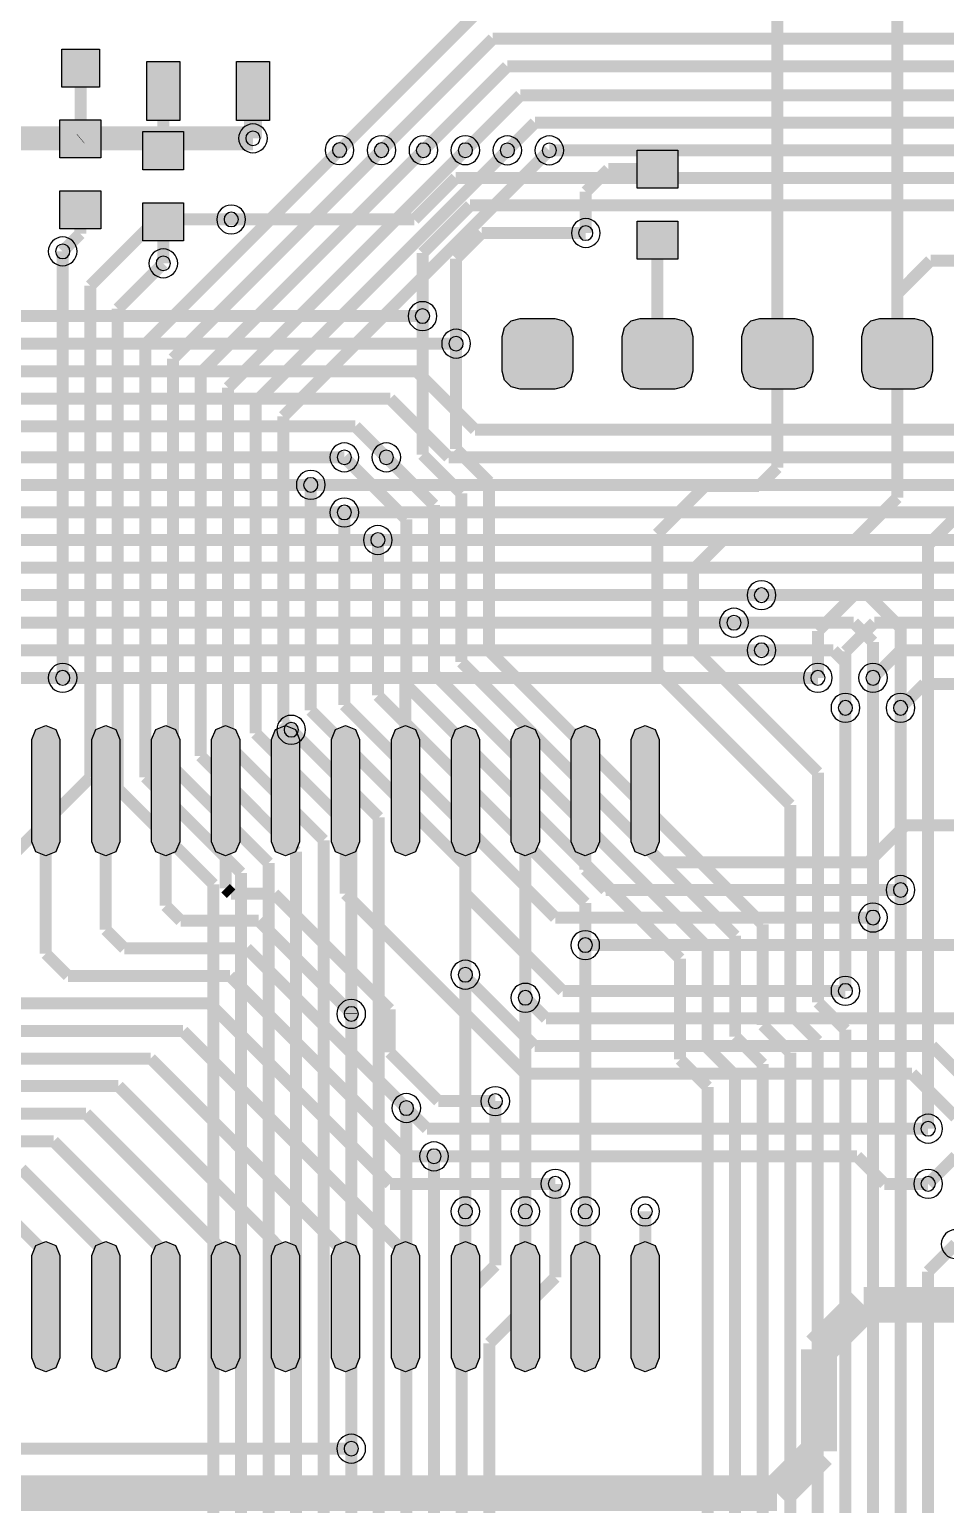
# Model space of a CAD drawing. Header units: millimetres. Extents: x -2 to 166, y 0 to 101.
# Drawn here: x 71.79 to 91.2, y 50.05 to 81.3 of the extents above; entities that cross this region are included whole.
import ezdxf

# ---------------------------------------------------------------- set-up
doc = ezdxf.new("R2010")
doc.units = ezdxf.units.MM
doc.header["$MEASUREMENT"] = 0
for name, color, linetype, true_color in [('Bottom-Layer', 7, 'Continuous', 0x0000ff), ('Hole-Layer', 7, 'Continuous', 0x222222), ('Multi-Layer', 7, 'Continuous', 0xc0c0c0), ('Top-Layer', 7, 'Continuous', 0xff0000)]:
    doc.layers.add(name, color=color, linetype=linetype, true_color=true_color)

msp = doc.modelspace()

# ---------------------------------------------------------------- hatches: boundary and pattern name
at = {"layer": 'Bottom-Layer'}
for points in [[(85.527, 77.938), (84.663, 77.938), (84.663, 78.744), (85.527, 78.744)], [(85.527, 76.431), (84.663, 76.431), (84.663, 77.237), (85.527, 77.237)], [(81.805, 74.061), (81.805, 74.796), (81.857, 74.988), (81.997, 75.128), (82.188, 75.179), (82.923, 75.179), (83.114, 75.128), (83.254, 74.988), (83.305, 74.796), (83.305, 74.061), (83.254, 73.87), (83.114, 73.73), (82.923, 73.679), (82.188, 73.679), (81.997, 73.73), (81.857, 73.87)], [(84.345, 74.061), (84.345, 74.796), (84.397, 74.988), (84.537, 75.128), (84.728, 75.179), (85.463, 75.179), (85.654, 75.128), (85.794, 74.988), (85.845, 74.796), (85.845, 74.061), (85.794, 73.87), (85.654, 73.73), (85.463, 73.679), (84.728, 73.679), (84.537, 73.73), (84.397, 73.87)], [(86.885, 74.061), (86.885, 74.796), (86.937, 74.988), (87.077, 75.128), (87.268, 75.179), (88.003, 75.179), (88.194, 75.128), (88.334, 74.988), (88.385, 74.796), (88.385, 74.061), (88.334, 73.87), (88.194, 73.73), (88.003, 73.679), (87.268, 73.679), (87.077, 73.73), (86.937, 73.87)], [(89.425, 74.061), (89.425, 74.796), (89.477, 74.988), (89.617, 75.128), (89.808, 75.179), (90.543, 75.179), (90.734, 75.128), (90.874, 74.988), (90.925, 74.796), (90.925, 74.061), (90.874, 73.87), (90.734, 73.73), (90.543, 73.679), (89.808, 73.679), (89.617, 73.73), (89.477, 73.87)]]:
    msp.add_hatch(color=256, dxfattribs=at).paths.add_polyline_path(points)
at = {"layer": 'Hole-Layer'}
for points in [[(82.055, 74.429, 1), (83.055, 74.429, 1)], [(82.055, 74.429, 1), (83.055, 74.429, 1)], [(84.595, 74.429, 1), (85.595, 74.429, 1)], [(84.595, 74.429, 1), (85.595, 74.429, 1)], [(87.135, 74.429, 1), (88.135, 74.429, 1)], [(87.135, 74.429, 1), (88.135, 74.429, 1)], [(89.675, 74.429, 1), (90.675, 74.429, 1)], [(89.675, 74.429, 1), (90.675, 74.429, 1)]]:
    msp.add_hatch(color=256, dxfattribs=at).paths.add_polyline_path(points)
at = {"layer": 'Multi-Layer'}
for points in [[(81.805, 74.061), (81.805, 74.796), (81.857, 74.988), (81.997, 75.128), (82.188, 75.179), (82.923, 75.179), (83.114, 75.128), (83.254, 74.988), (83.305, 74.796), (83.305, 74.061), (83.254, 73.87), (83.114, 73.73), (82.923, 73.679), (82.188, 73.679), (81.997, 73.73), (81.857, 73.87)], [(81.805, 74.061), (81.805, 74.796), (81.857, 74.988), (81.997, 75.128), (82.188, 75.179), (82.923, 75.179), (83.114, 75.128), (83.254, 74.988), (83.305, 74.796), (83.305, 74.061), (83.254, 73.87), (83.114, 73.73), (82.923, 73.679), (82.188, 73.679), (81.997, 73.73), (81.857, 73.87)], [(81.805, 74.061), (81.805, 74.796), (81.857, 74.988), (81.997, 75.128), (82.188, 75.179), (82.923, 75.179), (83.114, 75.128), (83.254, 74.988), (83.305, 74.796), (83.305, 74.061), (83.254, 73.87), (83.114, 73.73), (82.923, 73.679), (82.188, 73.679), (81.997, 73.73), (81.857, 73.87)], [(84.345, 74.061), (84.345, 74.796), (84.397, 74.988), (84.537, 75.128), (84.728, 75.179), (85.463, 75.179), (85.654, 75.128), (85.794, 74.988), (85.845, 74.796), (85.845, 74.061), (85.794, 73.87), (85.654, 73.73), (85.463, 73.679), (84.728, 73.679), (84.537, 73.73), (84.397, 73.87)], [(84.345, 74.061), (84.345, 74.796), (84.397, 74.988), (84.537, 75.128), (84.728, 75.179), (85.463, 75.179), (85.654, 75.128), (85.794, 74.988), (85.845, 74.796), (85.845, 74.061), (85.794, 73.87), (85.654, 73.73), (85.463, 73.679), (84.728, 73.679), (84.537, 73.73), (84.397, 73.87)], [(84.345, 74.061), (84.345, 74.796), (84.397, 74.988), (84.537, 75.128), (84.728, 75.179), (85.463, 75.179), (85.654, 75.128), (85.794, 74.988), (85.845, 74.796), (85.845, 74.061), (85.794, 73.87), (85.654, 73.73), (85.463, 73.679), (84.728, 73.679), (84.537, 73.73), (84.397, 73.87)], [(86.885, 74.061), (86.885, 74.796), (86.937, 74.988), (87.077, 75.128), (87.268, 75.179), (88.003, 75.179), (88.194, 75.128), (88.334, 74.988), (88.385, 74.796), (88.385, 74.061), (88.334, 73.87), (88.194, 73.73), (88.003, 73.679), (87.268, 73.679), (87.077, 73.73), (86.937, 73.87)], [(86.885, 74.061), (86.885, 74.796), (86.937, 74.988), (87.077, 75.128), (87.268, 75.179), (88.003, 75.179), (88.194, 75.128), (88.334, 74.988), (88.385, 74.796), (88.385, 74.061), (88.334, 73.87), (88.194, 73.73), (88.003, 73.679), (87.268, 73.679), (87.077, 73.73), (86.937, 73.87)], [(86.885, 74.061), (86.885, 74.796), (86.937, 74.988), (87.077, 75.128), (87.268, 75.179), (88.003, 75.179), (88.194, 75.128), (88.334, 74.988), (88.385, 74.796), (88.385, 74.061), (88.334, 73.87), (88.194, 73.73), (88.003, 73.679), (87.268, 73.679), (87.077, 73.73), (86.937, 73.87)], [(89.425, 74.061), (89.425, 74.796), (89.477, 74.988), (89.617, 75.128), (89.808, 75.179), (90.543, 75.179), (90.734, 75.128), (90.874, 74.988), (90.925, 74.796), (90.925, 74.061), (90.874, 73.87), (90.734, 73.73), (90.543, 73.679), (89.808, 73.679), (89.617, 73.73), (89.477, 73.87)], [(89.425, 74.061), (89.425, 74.796), (89.477, 74.988), (89.617, 75.128), (89.808, 75.179), (90.543, 75.179), (90.734, 75.128), (90.874, 74.988), (90.925, 74.796), (90.925, 74.061), (90.874, 73.87), (90.734, 73.73), (90.543, 73.679), (89.808, 73.679), (89.617, 73.73), (89.477, 73.87)], [(89.425, 74.061), (89.425, 74.796), (89.477, 74.988), (89.617, 75.128), (89.808, 75.179), (90.543, 75.179), (90.734, 75.128), (90.874, 74.988), (90.925, 74.796), (90.925, 74.061), (90.874, 73.87), (90.734, 73.73), (90.543, 73.679), (89.808, 73.679), (89.617, 73.73), (89.477, 73.87)]]:
    msp.add_hatch(color=256, dxfattribs=at).paths.add_polyline_path(points)
at = {"layer": 'Top-Layer'}
for points in [[(73.274, 80.881), (73.274, 80.081), (72.474, 80.081), (72.474, 80.881)], [(74.275, 80.619), (74.975, 80.619), (74.975, 79.369), (74.275, 79.369)], [(76.175, 80.619), (76.875, 80.619), (76.875, 79.369), (76.175, 79.369)], [(72.436, 79.389), (73.3, 79.389), (73.3, 78.582), (72.436, 78.582)], [(74.193, 79.135), (75.057, 79.135), (75.057, 78.328), (74.193, 78.328)], [(72.436, 77.882), (73.3, 77.882), (73.3, 77.076), (72.436, 77.076)], [(74.193, 77.628), (75.057, 77.628), (75.057, 76.822), (74.193, 76.822)], [(81.805, 74.061), (81.805, 74.796), (81.857, 74.988), (81.997, 75.128), (82.188, 75.179), (82.923, 75.179), (83.114, 75.128), (83.254, 74.988), (83.305, 74.796), (83.305, 74.061), (83.254, 73.87), (83.114, 73.73), (82.923, 73.679), (82.188, 73.679), (81.997, 73.73), (81.857, 73.87)], [(84.345, 74.061), (84.345, 74.796), (84.397, 74.988), (84.537, 75.128), (84.728, 75.179), (85.463, 75.179), (85.654, 75.128), (85.794, 74.988), (85.845, 74.796), (85.845, 74.061), (85.794, 73.87), (85.654, 73.73), (85.463, 73.679), (84.728, 73.679), (84.537, 73.73), (84.397, 73.87)], [(86.885, 74.061), (86.885, 74.796), (86.937, 74.988), (87.077, 75.128), (87.268, 75.179), (88.003, 75.179), (88.194, 75.128), (88.334, 74.988), (88.385, 74.796), (88.385, 74.061), (88.334, 73.87), (88.194, 73.73), (88.003, 73.679), (87.268, 73.679), (87.077, 73.73), (86.937, 73.87)], [(89.425, 74.061), (89.425, 74.796), (89.477, 74.988), (89.617, 75.128), (89.808, 75.179), (90.543, 75.179), (90.734, 75.128), (90.874, 74.988), (90.925, 74.796), (90.925, 74.061), (90.874, 73.87), (90.734, 73.73), (90.543, 73.679), (89.808, 73.679), (89.617, 73.73), (89.477, 73.87)], [(72.434, 64.089), (72.347, 63.878), (72.136, 63.791), (71.926, 63.878), (71.839, 64.089), (71.839, 66.26), (71.926, 66.47), (72.136, 66.557), (72.347, 66.47), (72.434, 66.26)], [(73.704, 64.089), (73.617, 63.878), (73.406, 63.791), (73.196, 63.878), (73.109, 64.089), (73.109, 66.26), (73.196, 66.47), (73.406, 66.557), (73.617, 66.47), (73.704, 66.26)], [(74.974, 64.089), (74.887, 63.878), (74.676, 63.791), (74.466, 63.878), (74.379, 64.089), (74.379, 66.26), (74.466, 66.47), (74.676, 66.557), (74.887, 66.47), (74.974, 66.26)], [(76.244, 64.089), (76.157, 63.878), (75.946, 63.791), (75.736, 63.878), (75.649, 64.089), (75.649, 66.26), (75.736, 66.47), (75.946, 66.557), (76.157, 66.47), (76.244, 66.26)], [(77.514, 64.089), (77.427, 63.878), (77.216, 63.791), (77.006, 63.878), (76.919, 64.089), (76.919, 66.26), (77.006, 66.47), (77.216, 66.557), (77.427, 66.47), (77.514, 66.26)], [(78.784, 64.089), (78.697, 63.878), (78.486, 63.791), (78.276, 63.878), (78.189, 64.089), (78.189, 66.26), (78.276, 66.47), (78.486, 66.557), (78.697, 66.47), (78.784, 66.26)], [(80.054, 64.089), (79.967, 63.878), (79.756, 63.791), (79.546, 63.878), (79.459, 64.089), (79.459, 66.26), (79.546, 66.47), (79.756, 66.557), (79.967, 66.47), (80.054, 66.26)], [(81.324, 64.089), (81.237, 63.878), (81.026, 63.791), (80.816, 63.878), (80.729, 64.089), (80.729, 66.26), (80.816, 66.47), (81.026, 66.557), (81.237, 66.47), (81.324, 66.26)], [(82.594, 64.089), (82.507, 63.878), (82.296, 63.791), (82.086, 63.878), (81.999, 64.089), (81.999, 66.26), (82.086, 66.47), (82.296, 66.557), (82.507, 66.47), (82.594, 66.26)], [(83.864, 64.089), (83.777, 63.878), (83.566, 63.791), (83.356, 63.878), (83.269, 64.089), (83.269, 66.26), (83.356, 66.47), (83.566, 66.557), (83.777, 66.47), (83.864, 66.26)], [(85.134, 64.089), (85.047, 63.878), (84.836, 63.791), (84.626, 63.878), (84.539, 64.089), (84.539, 66.26), (84.626, 66.47), (84.836, 66.557), (85.047, 66.47), (85.134, 66.26)], [(72.434, 53.158), (72.347, 52.947), (72.136, 52.86), (71.926, 52.947), (71.839, 53.158), (71.839, 55.329), (71.926, 55.539), (72.136, 55.626), (72.347, 55.539), (72.434, 55.329)], [(73.704, 53.158), (73.617, 52.947), (73.406, 52.86), (73.196, 52.947), (73.109, 53.158), (73.109, 55.329), (73.196, 55.539), (73.406, 55.626), (73.617, 55.539), (73.704, 55.329)], [(74.974, 53.158), (74.887, 52.947), (74.676, 52.86), (74.466, 52.947), (74.379, 53.158), (74.379, 55.329), (74.466, 55.539), (74.676, 55.626), (74.887, 55.539), (74.974, 55.329)], [(76.244, 53.158), (76.157, 52.947), (75.946, 52.86), (75.736, 52.947), (75.649, 53.158), (75.649, 55.329), (75.736, 55.539), (75.946, 55.626), (76.157, 55.539), (76.244, 55.329)], [(77.514, 53.158), (77.427, 52.947), (77.216, 52.86), (77.006, 52.947), (76.919, 53.158), (76.919, 55.329), (77.006, 55.539), (77.216, 55.626), (77.427, 55.539), (77.514, 55.329)], [(78.784, 53.158), (78.697, 52.947), (78.486, 52.86), (78.276, 52.947), (78.189, 53.158), (78.189, 55.329), (78.276, 55.539), (78.486, 55.626), (78.697, 55.539), (78.784, 55.329)], [(80.054, 53.158), (79.967, 52.947), (79.756, 52.86), (79.546, 52.947), (79.459, 53.158), (79.459, 55.329), (79.546, 55.539), (79.756, 55.626), (79.967, 55.539), (80.054, 55.329)], [(81.324, 53.158), (81.237, 52.947), (81.026, 52.86), (80.816, 52.947), (80.729, 53.158), (80.729, 55.329), (80.816, 55.539), (81.026, 55.626), (81.237, 55.539), (81.324, 55.329)], [(82.594, 53.158), (82.507, 52.947), (82.296, 52.86), (82.086, 52.947), (81.999, 53.158), (81.999, 55.329), (82.086, 55.539), (82.296, 55.626), (82.507, 55.539), (82.594, 55.329)], [(83.864, 53.158), (83.777, 52.947), (83.566, 52.86), (83.356, 52.947), (83.269, 53.158), (83.269, 55.329), (83.356, 55.539), (83.566, 55.626), (83.777, 55.539), (83.864, 55.329)], [(85.134, 53.158), (85.047, 52.947), (84.836, 52.86), (84.626, 52.947), (84.539, 53.158), (84.539, 55.329), (84.626, 55.539), (84.836, 55.626), (85.047, 55.539), (85.134, 55.329)]]:
    msp.add_hatch(color=256, dxfattribs=at).paths.add_polyline_path(points)

# ---------------------------------------------------------------- linework, layer by layer
at = {"layer": 'Bottom-Layer'}
for points, const_width in [([(87.635, 82.268), (87.635, 74.429)], 0.254), ([(90.175, 82.27), (90.175, 74.429)], 0.254), ([(76.525, 78.994), (59.817, 78.994)], 0.508), ([(74.246, 74.631), (78.359, 78.744)], 0.254), ([(79.248, 78.743), (74.83, 74.325)], 0.254), ([(80.137, 78.742), (75.414, 74.019)], 0.254), ([(81.026, 78.741), (75.998, 73.713)], 0.254), ([(76.582, 73.407), (81.915, 78.74)], 0.254), ([(77.166, 73.102), (82.803, 78.739)], 0.254), ([(84.056, 78.341), (83.577, 77.862)], 0.254), ([(85.095, 78.341), (84.056, 78.341)], 0.254), ([(83.577, 77.862), (83.577, 76.987)], 0.254), ([(73.078, 75.872), (74.481, 77.275)], 0.254), ([(74.481, 77.275), (76.064, 77.275)], 0.254), ([(85.095, 76.834), (85.095, 74.429)], 0.254), ([(72.494, 67.564), (72.494, 76.599)], 0.254), ([(74.625, 76.345), (73.662, 75.382)], 0.254), ([(73.078, 65.458), (73.078, 75.872)], 0.254), ([(73.662, 75.382), (73.662, 65.217)], 0.254), ([(80.118, 72.295), (80.118, 75.228)], 0.254), ([(74.246, 65.459), (74.246, 74.631)], 0.254), ([(80.829, 74.644), (80.829, 72.409)], 0.254), ([(74.83, 74.325), (74.83, 65.667)], 0.254), ([(87.635, 74.429), (87.635, 72.014)], 0.254), ([(90.175, 74.429), (90.175, 71.379)], 0.254), ([(75.414, 74.019), (75.414, 65.909)], 0.254), ([(75.998, 73.713), (75.998, 66.151)], 0.254), ([(76.582, 66.392), (76.582, 73.407)], 0.254), ([(77.166, 66.634), (77.166, 73.102)], 0.254), ([(80.829, 72.409), (81.526, 71.712)], 0.254), ([(79.774, 70.923), (78.461, 72.236)], 0.254), ([(80.358, 71.228), (79.35, 72.236)], 0.254), ([(80.942, 71.47), (80.118, 72.295)], 0.254), ([(87.635, 72.014), (87.249, 71.628)], 0.254), ([(92.202, 71.755), (90.83, 70.383)], 0.254), ([(77.75, 71.652), (77.75, 66.876)], 0.254), ([(80.942, 67.899), (80.942, 71.47)], 0.254), ([(81.526, 71.712), (81.526, 68.141)], 0.254), ([(86.106, 71.628), (85.09, 70.612)], 0.254), ([(87.249, 71.628), (86.106, 71.628)], 0.254), ([(80.358, 67.657), (80.358, 71.228)], 0.254), ([(90.175, 71.379), (89.281, 70.485)], 0.254), ([(78.461, 71.068), (78.461, 66.991)], 0.254), ([(79.774, 67.415), (79.774, 70.923)], 0.254), ([(85.09, 70.612), (85.09, 67.691)], 0.254), ([(79.172, 67.191), (79.172, 70.484)], 0.254), ([(86.487, 70.485), (85.852, 69.85)], 0.254), ([(89.281, 70.485), (86.487, 70.485)], 0.254), ([(90.83, 70.383), (90.83, 58.013)], 0.254), ([(85.852, 69.85), (85.852, 68.199)], 0.254), ([(87.3, 69.316), (89.561, 69.316)], 0.254), ([(89.561, 69.316), (90.246, 68.631)], 0.254), ([(86.716, 68.732), (89.256, 68.732)], 0.254), ([(89.256, 68.732), (89.662, 68.326)], 0.254), ([(90.246, 68.631), (90.246, 66.929)], 0.254), ([(89.662, 68.326), (89.662, 67.564)], 0.254), ([(81.526, 68.141), (87.326, 62.341)], 0.254), ([(85.852, 68.199), (88.494, 65.557)], 0.254), ([(87.3, 68.148), (88.824, 68.148)], 0.254), ([(88.824, 68.148), (89.078, 67.894)], 0.254), ([(86.742, 62.099), (80.942, 67.899)], 0.254), ([(85.09, 67.691), (87.91, 64.871)], 0.254), ([(89.078, 67.894), (89.078, 66.929)], 0.254), ([(85.574, 61.615), (79.774, 67.415)], 0.254), ([(86.158, 61.857), (80.358, 67.657)], 0.254), ([(89.662, 67.564), (89.662, 62.486)], 0.254), ([(83.566, 62.797), (79.172, 67.191)], 0.254), ([(77.75, 66.876), (81.026, 63.6)], 0.254), ([(78.461, 66.991), (82.296, 63.156)], 0.254), ([(89.078, 66.929), (89.078, 60.933)], 0.254), ([(90.246, 66.929), (90.246, 63.07)], 0.254), ([(79.192, 64.608), (77.166, 66.634)], 0.254), ([(75.998, 66.151), (78.024, 64.125)], 0.254), ([(78.608, 64.366), (76.582, 66.392)], 0.254), ([(75.414, 65.909), (77.44, 63.883)], 0.254), ([(74.83, 65.667), (76.856, 63.641)], 0.254), ([(88.494, 65.557), (88.494, 60.691)], 0.254), ([(70.053, 62.433), (73.078, 65.458)], 0.254), ([(73.662, 65.217), (75.688, 63.191)], 0.254), ([(76.272, 63.433), (74.246, 65.459)], 0.254), ([(87.91, 64.871), (87.91, 60.449)], 0.254), ([(79.192, 22.027), (79.192, 64.608)], 0.254), ([(78.608, 60.445), (78.608, 64.366)], 0.254), ([(78.024, 64.125), (78.024, 47.702)], 0.254), ([(76.856, 63.641), (76.856, 49.454)], 0.254), ([(77.44, 63.883), (77.44, 48.286)], 0.254), ([(76.272, 48.87), (76.272, 63.433)], 0.254), ([(81.026, 63.6), (81.026, 61.275)], 0.254), ([(75.688, 63.191), (75.688, 41.229)], 0.254), ([(82.296, 63.156), (82.296, 60.787)], 0.254), ([(90.246, 63.07), (90.246, 28.22)], 0.254), ([(83.566, 61.902), (83.566, 62.797)], 0.254), ([(89.662, 62.486), (89.662, 27.636)], 0.254), ([(86.742, 59.966), (86.742, 62.099)], 0.254), ([(87.326, 62.341), (87.326, 60.207)], 0.254), ([(83.566, 61.902), (83.566, 56.261)], 0.254), ([(86.158, 59.724), (86.158, 61.857)], 0.254), ([(85.574, 59.482), (85.574, 61.615)], 0.254), ([(81.026, 61.275), (81.026, 56.261)], 0.254), ([(82.296, 56.261), (82.296, 60.787)], 0.254), ([(88.494, 60.691), (89.077, 60.108)], 0.254), ([(78.608, 51.235), (78.608, 60.445)], 0.254), ([(87.326, 60.207), (87.909, 59.624)], 0.254), ([(87.91, 60.449), (88.493, 59.866)], 0.254), ([(87.325, 59.383), (86.742, 59.966)], 0.254), ([(89.077, 60.108), (89.077, 42.979)], 0.254), ([(86.741, 59.141), (86.158, 59.724)], 0.254), ([(87.909, 59.624), (87.909, 39.059)], 0.254), ([(88.493, 59.866), (88.493, 42.397)], 0.254), ([(86.157, 58.899), (85.574, 59.482)], 0.254), ([(87.325, 31.724), (87.325, 59.383)], 0.254), ([(86.741, 31.14), (86.741, 59.141)], 0.254), ([(86.157, 30.556), (86.157, 58.899)], 0.254), ([(79.776, 58.451), (79.776, 24.364)], 0.254), ([(81.661, 58.597), (81.661, 55.118)], 0.254), ([(80.36, 26.32), (80.36, 57.429)], 0.254), ([(91.414, 57.429), (90.83, 56.845)], 0.254), ([(82.931, 54.864), (82.931, 56.845)], 0.254), ([(91.414, 55.569), (90.83, 54.985)], 0.254), ([(81.661, 55.118), (80.944, 54.401)], 0.254), ([(90.83, 54.985), (90.83, 32.892)], 0.254), ([(81.534, 53.467), (82.931, 54.864)], 0.254), ([(80.944, 54.401), (80.944, 28.221)], 0.254), ([(81.534, 30.099), (81.534, 53.467)], 0.254), ([(78.608, 51.235), (78.608, 19.69)], 0.254)]:
    msp.add_lwpolyline(points, dxfattribs=dict(at, const_width=const_width))
for points in [[(85.527, 77.938), (84.663, 77.938), (84.663, 78.744), (85.527, 78.744)], [(85.527, 76.431), (84.663, 76.431), (84.663, 77.237), (85.527, 77.237)], [(81.805, 74.061), (81.805, 74.796), (81.857, 74.988), (81.997, 75.128), (82.188, 75.179), (82.923, 75.179), (83.114, 75.128), (83.254, 74.988), (83.305, 74.796), (83.305, 74.061), (83.254, 73.87), (83.114, 73.73), (82.923, 73.679), (82.188, 73.679), (81.997, 73.73), (81.857, 73.87)], [(84.345, 74.061), (84.345, 74.796), (84.397, 74.988), (84.537, 75.128), (84.728, 75.179), (85.463, 75.179), (85.654, 75.128), (85.794, 74.988), (85.845, 74.796), (85.845, 74.061), (85.794, 73.87), (85.654, 73.73), (85.463, 73.679), (84.728, 73.679), (84.537, 73.73), (84.397, 73.87)], [(86.885, 74.061), (86.885, 74.796), (86.937, 74.988), (87.077, 75.128), (87.268, 75.179), (88.003, 75.179), (88.194, 75.128), (88.334, 74.988), (88.385, 74.796), (88.385, 74.061), (88.334, 73.87), (88.194, 73.73), (88.003, 73.679), (87.268, 73.679), (87.077, 73.73), (86.937, 73.87)], [(89.425, 74.061), (89.425, 74.796), (89.477, 74.988), (89.617, 75.128), (89.808, 75.179), (90.543, 75.179), (90.734, 75.128), (90.874, 74.988), (90.925, 74.796), (90.925, 74.061), (90.874, 73.87), (90.734, 73.73), (90.543, 73.679), (89.808, 73.679), (89.617, 73.73), (89.477, 73.87)]]:
    msp.add_lwpolyline(points, close=True, dxfattribs=at)
at = {"layer": 'Hole-Layer'}
for points in [[(76.372, 78.994, 1), (76.677, 78.994, 1)], [(78.207, 78.744, 1), (78.512, 78.744, 1)], [(79.096, 78.743, 1), (79.401, 78.743, 1)], [(79.985, 78.742, 1), (80.29, 78.742, 1)], [(80.874, 78.741, 1), (81.179, 78.741, 1)], [(81.763, 78.74, 1), (82.068, 78.74, 1)], [(82.652, 78.739, 1), (82.957, 78.739, 1)], [(75.912, 77.275, 1), (76.217, 77.275, 1)], [(83.424, 76.987, 1), (83.729, 76.987, 1)], [(72.342, 76.599, 1), (72.647, 76.599, 1)], [(74.472, 76.345, 1), (74.777, 76.345, 1)], [(79.965, 75.228, 1), (80.27, 75.228, 1)], [(80.676, 74.644, 1), (80.981, 74.644, 1)], [(78.309, 72.236, 1), (78.614, 72.236, 1)], [(79.198, 72.236, 1), (79.503, 72.236, 1)], [(77.598, 71.652, 1), (77.903, 71.652, 1)], [(78.309, 71.068, 1), (78.614, 71.068, 1)], [(79.02, 70.484, 1), (79.325, 70.484, 1)], [(87.148, 69.316, 1), (87.453, 69.316, 1)], [(86.564, 68.732, 1), (86.869, 68.732, 1)], [(87.148, 68.148, 1), (87.453, 68.148, 1)], [(72.342, 67.564, 1), (72.647, 67.564, 1)], [(88.342, 67.564, 1), (88.647, 67.564, 1)], [(89.51, 67.564, 1), (89.815, 67.564, 1)], [(88.926, 66.929, 1), (89.231, 66.929, 1)], [(90.094, 66.929, 1), (90.399, 66.929, 1)], [(77.183, 66.465, 1), (77.488, 66.465, 1)], [(90.094, 63.07, 1), (90.399, 63.07, 1)], [(89.51, 62.486, 1), (89.815, 62.486, 1)], [(83.414, 61.902, 1), (83.719, 61.902, 1)], [(80.874, 61.275, 1), (81.179, 61.275, 1)], [(82.144, 60.787, 1), (82.449, 60.787, 1)], [(88.926, 60.933, 1), (89.231, 60.933, 1)], [(78.456, 60.445, 1), (78.761, 60.445, 1)], [(81.509, 58.597, 1), (81.814, 58.597, 1)], [(79.624, 58.451, 1), (79.929, 58.451, 1)], [(90.678, 58.013, 1), (90.983, 58.013, 1)], [(80.208, 57.429, 1), (80.513, 57.429, 1)], [(82.779, 56.845, 1), (83.084, 56.845, 1)], [(90.678, 56.845, 1), (90.983, 56.845, 1)], [(80.874, 56.261, 1), (81.179, 56.261, 1)], [(82.144, 56.261, 1), (82.449, 56.261, 1)], [(83.414, 56.261, 1), (83.719, 56.261, 1)], [(84.684, 56.261, 1), (84.989, 56.261, 1)], [(78.456, 51.235, 1), (78.761, 51.235, 1)]]:
    msp.add_lwpolyline(points, format="xyb", close=True, dxfattribs=at)
at = {"layer": 'Multi-Layer'}
for points in [[(76.22, 78.994, 1), (76.83, 78.994), (76.83, 78.994, 1), (76.22, 78.994)], [(78.054, 78.744, 1), (78.664, 78.744), (78.664, 78.744, 1), (78.054, 78.744)], [(78.943, 78.743, 1), (79.553, 78.743), (79.553, 78.743, 1), (78.943, 78.743)], [(79.832, 78.742, 1), (80.442, 78.742), (80.442, 78.742, 1), (79.832, 78.742)], [(80.721, 78.741, 1), (81.331, 78.741), (81.331, 78.741, 1), (80.721, 78.741)], [(81.61, 78.74, 1), (82.22, 78.74), (82.22, 78.74, 1), (81.61, 78.74)], [(82.499, 78.739, 1), (83.109, 78.739), (83.109, 78.739, 1), (82.499, 78.739)], [(75.759, 77.275, 1), (76.369, 77.275), (76.369, 77.275, 1), (75.759, 77.275)], [(83.272, 76.987, 1), (83.882, 76.987), (83.882, 76.987, 1), (83.272, 76.987)], [(72.189, 76.599, 1), (72.799, 76.599), (72.799, 76.599, 1), (72.189, 76.599)], [(74.32, 76.345, 1), (74.93, 76.345), (74.93, 76.345, 1), (74.32, 76.345)], [(79.813, 75.228, 1), (80.423, 75.228), (80.423, 75.228, 1), (79.813, 75.228)], [(80.524, 74.644, 1), (81.134, 74.644), (81.134, 74.644, 1), (80.524, 74.644)], [(78.156, 72.236, 1), (78.766, 72.236), (78.766, 72.236, 1), (78.156, 72.236)], [(79.045, 72.236, 1), (79.655, 72.236), (79.655, 72.236, 1), (79.045, 72.236)], [(77.445, 71.652, 1), (78.055, 71.652), (78.055, 71.652, 1), (77.445, 71.652)], [(78.156, 71.068, 1), (78.766, 71.068), (78.766, 71.068, 1), (78.156, 71.068)], [(78.867, 70.484, 1), (79.477, 70.484), (79.477, 70.484, 1), (78.867, 70.484)], [(86.995, 69.316, 1), (87.605, 69.316), (87.605, 69.316, 1), (86.995, 69.316)], [(86.411, 68.732, 1), (87.021, 68.732), (87.021, 68.732, 1), (86.411, 68.732)], [(86.995, 68.148, 1), (87.605, 68.148), (87.605, 68.148, 1), (86.995, 68.148)], [(72.189, 67.564, 1), (72.799, 67.564), (72.799, 67.564, 1), (72.189, 67.564)], [(88.189, 67.564, 1), (88.799, 67.564), (88.799, 67.564, 1), (88.189, 67.564)], [(89.357, 67.564, 1), (89.967, 67.564), (89.967, 67.564, 1), (89.357, 67.564)], [(88.773, 66.929, 1), (89.383, 66.929), (89.383, 66.929, 1), (88.773, 66.929)], [(89.941, 66.929, 1), (90.551, 66.929), (90.551, 66.929, 1), (89.941, 66.929)], [(77.03, 66.465, 1), (77.64, 66.465), (77.64, 66.465, 1), (77.03, 66.465)], [(89.941, 63.07, 1), (90.551, 63.07), (90.551, 63.07, 1), (89.941, 63.07)], [(89.357, 62.486, 1), (89.967, 62.486), (89.967, 62.486, 1), (89.357, 62.486)], [(83.261, 61.902, 1), (83.871, 61.902), (83.871, 61.902, 1), (83.261, 61.902)], [(80.721, 61.275, 1), (81.331, 61.275), (81.331, 61.275, 1), (80.721, 61.275)], [(81.991, 60.787, 1), (82.601, 60.787), (82.601, 60.787, 1), (81.991, 60.787)], [(88.773, 60.933, 1), (89.383, 60.933), (89.383, 60.933, 1), (88.773, 60.933)], [(78.303, 60.445, 1), (78.913, 60.445), (78.913, 60.445, 1), (78.303, 60.445)], [(79.471, 58.451, 1), (80.081, 58.451), (80.081, 58.451, 1), (79.471, 58.451)], [(81.356, 58.597, 1), (81.966, 58.597), (81.966, 58.597, 1), (81.356, 58.597)], [(90.525, 58.013, 1), (91.135, 58.013), (91.135, 58.013, 1), (90.525, 58.013)], [(80.055, 57.429, 1), (80.665, 57.429), (80.665, 57.429, 1), (80.055, 57.429)], [(82.626, 56.845, 1), (83.236, 56.845), (83.236, 56.845, 1), (82.626, 56.845)], [(90.525, 56.845, 1), (91.135, 56.845), (91.135, 56.845, 1), (90.525, 56.845)], [(80.721, 56.261, 1), (81.331, 56.261), (81.331, 56.261, 1), (80.721, 56.261)], [(81.991, 56.261, 1), (82.601, 56.261), (82.601, 56.261, 1), (81.991, 56.261)], [(83.261, 56.261, 1), (83.871, 56.261), (83.871, 56.261, 1), (83.261, 56.261)], [(84.531, 56.261, 1), (85.141, 56.261), (85.141, 56.261, 1), (84.531, 56.261)], [(91.109, 55.569, 1), (91.719, 55.569), (91.719, 55.569, 1), (91.109, 55.569)], [(78.303, 51.235, 1), (78.913, 51.235), (78.913, 51.235, 1), (78.303, 51.235)]]:
    msp.add_lwpolyline(points, format="xyb", dxfattribs=at)
for points in [[(81.805, 74.061), (81.805, 74.796), (81.857, 74.988), (81.997, 75.128), (82.188, 75.179), (82.923, 75.179), (83.114, 75.128), (83.254, 74.988), (83.305, 74.796), (83.305, 74.061), (83.254, 73.87), (83.114, 73.73), (82.923, 73.679), (82.188, 73.679), (81.997, 73.73), (81.857, 73.87)], [(81.805, 74.061), (81.805, 74.796), (81.857, 74.988), (81.997, 75.128), (82.188, 75.179), (82.923, 75.179), (83.114, 75.128), (83.254, 74.988), (83.305, 74.796), (83.305, 74.061), (83.254, 73.87), (83.114, 73.73), (82.923, 73.679), (82.188, 73.679), (81.997, 73.73), (81.857, 73.87)], [(81.805, 74.061), (81.805, 74.796), (81.857, 74.988), (81.997, 75.128), (82.188, 75.179), (82.923, 75.179), (83.114, 75.128), (83.254, 74.988), (83.305, 74.796), (83.305, 74.061), (83.254, 73.87), (83.114, 73.73), (82.923, 73.679), (82.188, 73.679), (81.997, 73.73), (81.857, 73.87)], [(84.345, 74.061), (84.345, 74.796), (84.397, 74.988), (84.537, 75.128), (84.728, 75.179), (85.463, 75.179), (85.654, 75.128), (85.794, 74.988), (85.845, 74.796), (85.845, 74.061), (85.794, 73.87), (85.654, 73.73), (85.463, 73.679), (84.728, 73.679), (84.537, 73.73), (84.397, 73.87)], [(84.345, 74.061), (84.345, 74.796), (84.397, 74.988), (84.537, 75.128), (84.728, 75.179), (85.463, 75.179), (85.654, 75.128), (85.794, 74.988), (85.845, 74.796), (85.845, 74.061), (85.794, 73.87), (85.654, 73.73), (85.463, 73.679), (84.728, 73.679), (84.537, 73.73), (84.397, 73.87)], [(84.345, 74.061), (84.345, 74.796), (84.397, 74.988), (84.537, 75.128), (84.728, 75.179), (85.463, 75.179), (85.654, 75.128), (85.794, 74.988), (85.845, 74.796), (85.845, 74.061), (85.794, 73.87), (85.654, 73.73), (85.463, 73.679), (84.728, 73.679), (84.537, 73.73), (84.397, 73.87)], [(86.885, 74.061), (86.885, 74.796), (86.937, 74.988), (87.077, 75.128), (87.268, 75.179), (88.003, 75.179), (88.194, 75.128), (88.334, 74.988), (88.385, 74.796), (88.385, 74.061), (88.334, 73.87), (88.194, 73.73), (88.003, 73.679), (87.268, 73.679), (87.077, 73.73), (86.937, 73.87)], [(86.885, 74.061), (86.885, 74.796), (86.937, 74.988), (87.077, 75.128), (87.268, 75.179), (88.003, 75.179), (88.194, 75.128), (88.334, 74.988), (88.385, 74.796), (88.385, 74.061), (88.334, 73.87), (88.194, 73.73), (88.003, 73.679), (87.268, 73.679), (87.077, 73.73), (86.937, 73.87)], [(86.885, 74.061), (86.885, 74.796), (86.937, 74.988), (87.077, 75.128), (87.268, 75.179), (88.003, 75.179), (88.194, 75.128), (88.334, 74.988), (88.385, 74.796), (88.385, 74.061), (88.334, 73.87), (88.194, 73.73), (88.003, 73.679), (87.268, 73.679), (87.077, 73.73), (86.937, 73.87)], [(89.425, 74.061), (89.425, 74.796), (89.477, 74.988), (89.617, 75.128), (89.808, 75.179), (90.543, 75.179), (90.734, 75.128), (90.874, 74.988), (90.925, 74.796), (90.925, 74.061), (90.874, 73.87), (90.734, 73.73), (90.543, 73.679), (89.808, 73.679), (89.617, 73.73), (89.477, 73.87)], [(89.425, 74.061), (89.425, 74.796), (89.477, 74.988), (89.617, 75.128), (89.808, 75.179), (90.543, 75.179), (90.734, 75.128), (90.874, 74.988), (90.925, 74.796), (90.925, 74.061), (90.874, 73.87), (90.734, 73.73), (90.543, 73.679), (89.808, 73.679), (89.617, 73.73), (89.477, 73.87)], [(89.425, 74.061), (89.425, 74.796), (89.477, 74.988), (89.617, 75.128), (89.808, 75.179), (90.543, 75.179), (90.734, 75.128), (90.874, 74.988), (90.925, 74.796), (90.925, 74.061), (90.874, 73.87), (90.734, 73.73), (90.543, 73.679), (89.808, 73.679), (89.617, 73.73), (89.477, 73.87)]]:
    msp.add_lwpolyline(points, close=True, dxfattribs=at)
at = {"layer": 'Top-Layer'}
for points, const_width in [([(81.301, 81.686), (78.359, 78.744)], 0.254), ([(79.248, 78.743), (81.607, 81.102)], 0.254), ([(81.607, 81.102), (107.015, 81.102)], 0.254), ([(81.913, 80.518), (80.137, 78.742)], 0.254), ([(109.556, 80.518), (81.913, 80.518)], 0.254), ([(72.874, 80.481), (72.874, 78.991)], 0.254), ([(74.625, 78.986), (74.625, 80.248)], 0.254), ([(76.525, 79.994), (76.525, 78.994)], 0.381), ([(81.026, 78.741), (82.192, 79.907)], 0.254), ([(82.192, 79.907), (112.096, 79.907)], 0.254), ([(81.915, 78.74), (82.498, 79.323)], 0.254), ([(82.498, 79.323), (114.636, 79.323)], 0.254), ([(72.874, 78.991), (72.868, 78.986)], 0.254), ([(117.176, 78.739), (82.804, 78.739)], 0.254), ([(80.822, 78.155), (79.942, 77.275)], 0.254), ([(103.124, 78.155), (80.822, 78.155)], 0.254), ([(72.868, 76.973), (72.868, 77.479)], 0.254), ([(74.625, 77.479), (74.625, 76.345)], 0.254), ([(81.127, 77.571), (80.118, 76.562)], 0.254), ([(93.98, 77.571), (81.127, 77.571)], 0.254), ([(79.942, 77.275), (76.064, 77.275)], 0.254), ([(72.494, 76.599), (72.868, 76.973)], 0.254), ([(80.829, 76.447), (81.369, 76.987)], 0.254), ([(81.369, 76.987), (83.577, 76.987)], 0.254), ([(80.118, 76.562), (80.118, 75.228)], 0.254), ([(80.829, 74.644), (80.829, 76.447)], 0.254), ([(90.881, 76.403), (90.175, 75.697)], 0.254), ([(96.977, 76.403), (90.881, 76.403)], 0.254), ([(90.175, 75.697), (90.175, 74.429)], 0.254), ([(80.118, 75.228), (57.915, 75.228)], 0.254), ([(80.829, 74.644), (58.626, 74.644)], 0.254), ([(59.261, 74.06), (79.992, 74.06)], 0.254), ([(79.992, 74.06), (81.231, 72.82)], 0.254), ([(79.433, 73.476), (59.503, 73.476)], 0.254), ([(80.672, 72.236), (79.433, 73.476)], 0.254), ([(78.695, 72.892), (59.744, 72.892)], 0.254), ([(79.35, 72.236), (78.695, 72.892)], 0.254), ([(81.231, 72.82), (101.854, 72.82)], 0.254), ([(59.915, 72.236), (78.461, 72.236)], 0.254), ([(102.438, 72.236), (80.672, 72.236)], 0.254), ([(77.75, 71.652), (60.574, 71.652)], 0.254), ([(101.854, 71.652), (77.75, 71.652)], 0.254), ([(62.33, 71.068), (78.461, 71.068)], 0.254), ([(78.461, 71.068), (101.219, 71.068)], 0.254), ([(79.172, 70.484), (64.087, 70.484)], 0.254), ([(100.711, 70.484), (79.172, 70.484)], 0.254), ([(93.101, 69.9), (65.843, 69.9)], 0.254), ([(67.599, 69.316), (87.3, 69.316)], 0.254), ([(89.255, 69.316), (88.494, 68.555)], 0.254), ([(103.15, 69.316), (89.255, 69.316)], 0.254), ([(86.716, 68.732), (69.356, 68.732)], 0.254), ([(89.687, 68.732), (89.078, 68.123)], 0.254), ([(100.813, 68.732), (89.687, 68.732)], 0.254), ([(88.494, 68.555), (88.494, 67.564)], 0.254), ([(87.3, 68.148), (71.112, 68.148)], 0.254), ([(89.078, 68.123), (89.078, 66.929)], 0.254), ([(89.662, 67.564), (90.246, 68.148)], 0.254), ([(90.246, 68.148), (98.603, 68.148)], 0.254), ([(72.494, 67.564), (61.849, 67.564)], 0.254), ([(72.494, 67.564), (79.756, 67.564)], 0.254), ([(79.756, 67.564), (79.756, 65.174)], 0.254), ([(79.756, 67.564), (88.494, 67.564)], 0.254), ([(90.246, 66.929), (90.754, 67.437)], 0.254), ([(90.754, 67.437), (95.938, 67.437)], 0.254), ([(72.136, 61.722), (72.136, 65.174)], 0.254), ([(73.406, 65.174), (73.406, 62.23)], 0.254), ([(74.676, 65.174), (74.676, 62.738)], 0.254), ([(75.946, 65.174), (75.946, 63.107)], 0.254), ([(78.486, 62.989), (78.486, 65.174)], 0.254), ([(81.026, 65.174), (81.026, 62.992)], 0.254), ([(82.296, 63.119), (82.296, 65.174)], 0.254), ([(83.566, 63.5), (83.566, 65.174)], 0.254), ([(84.836, 64.008), (84.836, 65.174)], 0.254), ([(90.35, 64.442), (89.562, 63.654)], 0.254), ([(93.853, 64.442), (90.35, 64.442)], 0.254), ([(85.19, 63.654), (84.836, 64.008)], 0.254), ([(89.562, 63.654), (85.19, 63.654)], 0.254), ([(83.996, 63.07), (83.566, 63.5)], 0.254), ([(75.946, 63.107), (76.061, 62.992)], 0.254), ([(76.061, 62.992), (76.973, 62.992)], 0.254), ([(76.973, 62.992), (79.423, 60.542)], 0.254), ([(81.026, 62.992), (83.085, 60.933)], 0.254), ([(82.929, 62.486), (82.296, 63.119)], 0.254), ([(90.246, 63.07), (83.996, 63.07)], 0.254), ([(74.676, 62.738), (74.995, 62.419)], 0.254), ([(82.294, 59.181), (78.486, 62.989)], 0.254), ([(74.995, 62.419), (76.646, 62.419)], 0.254), ([(76.646, 62.419), (78.608, 60.457)], 0.254), ([(89.662, 62.486), (82.929, 62.486)], 0.254), ([(73.406, 62.23), (73.801, 61.835)], 0.254), ([(73.801, 61.835), (76.392, 61.835)], 0.254), ([(76.392, 61.835), (79.776, 58.451)], 0.254), ([(93.853, 61.902), (83.566, 61.902)], 0.254), ([(72.607, 61.251), (72.136, 61.722)], 0.254), ([(76.036, 61.251), (72.607, 61.251)], 0.254), ([(79.858, 57.429), (76.036, 61.251)], 0.254), ([(82.493, 59.765), (81.026, 61.232)], 0.254), ([(83.085, 60.933), (89.078, 60.933)], 0.254), ([(75.604, 60.667), (70.397, 60.667)], 0.254), ([(79.426, 56.845), (75.604, 60.667)], 0.254), ([(79.423, 60.542), (79.423, 59.63)], 0.254), ([(82.296, 60.787), (82.734, 60.349)], 0.254), ([(78.608, 60.457), (78.608, 60.445)], 0.254), ([(82.734, 60.349), (92.866, 60.349)], 0.254), ([(68.187, 60.083), (75.045, 60.083)], 0.254), ([(75.045, 60.083), (79.756, 55.372)], 0.254), ([(79.423, 59.63), (80.456, 58.597)], 0.254), ([(90.91, 59.765), (82.493, 59.765)], 0.254), ([(93.853, 56.822), (90.91, 59.765)], 0.254), ([(67.628, 59.499), (74.359, 59.499)], 0.254), ([(74.359, 59.499), (78.486, 55.372)], 0.254), ([(90.488, 59.181), (82.294, 59.181)], 0.254), ([(91.414, 58.255), (90.488, 59.181)], 0.254), ([(67.069, 58.915), (73.673, 58.915)], 0.254), ([(73.673, 58.915), (77.216, 55.372)], 0.254), ([(66.51, 58.331), (72.987, 58.331)], 0.254), ([(72.987, 58.331), (75.946, 55.372)], 0.254), ([(79.776, 58.451), (80.214, 58.013)], 0.254), ([(80.456, 58.597), (81.661, 58.597)], 0.254), ([(80.214, 58.013), (90.83, 58.013)], 0.254), ([(65.951, 57.747), (72.301, 57.747)], 0.254), ([(72.301, 57.747), (74.676, 55.372)], 0.254), ([(80.36, 57.429), (79.858, 57.429)], 0.254), ([(89.32, 57.429), (80.36, 57.429)], 0.254), ([(89.904, 56.845), (89.32, 57.429)], 0.254), ([(71.615, 57.163), (73.406, 55.372)], 0.254), ([(82.931, 56.845), (79.426, 56.845)], 0.254), ([(90.83, 56.845), (89.904, 56.845)], 0.254), ([(70.929, 56.579), (72.136, 55.372)], 0.254), ([(81.026, 54.243), (81.026, 56.261)], 0.254), ([(82.296, 54.243), (82.296, 56.261)], 0.254), ([(83.566, 54.243), (83.566, 56.261)], 0.254), ([(84.836, 54.243), (84.836, 56.261)], 0.254), ([(72.136, 55.372), (72.136, 54.243)], 0.254), ([(73.406, 55.372), (73.406, 54.243)], 0.254), ([(74.676, 55.372), (74.676, 54.243)], 0.254), ([(75.946, 55.372), (75.946, 54.243)], 0.254), ([(77.216, 55.372), (77.216, 54.243)], 0.254), ([(78.486, 55.372), (78.486, 54.243)], 0.254), ([(79.756, 55.372), (79.756, 54.243)], 0.254), ([(89.461, 54.282), (88.519, 53.34)], 0.762), ([(93.853, 54.282), (89.461, 54.282)], 0.762), ([(88.519, 53.34), (88.519, 51.181)], 0.762), ([(88.519, 51.181), (87.63, 50.292)], 0.762), ([(78.608, 51.235), (54.283, 51.235)], 0.254), ([(87.63, 50.292), (55.245, 50.292)], 0.762)]:
    msp.add_lwpolyline(points, dxfattribs=dict(at, const_width=const_width))
for points in [[(73.274, 80.881), (73.274, 80.081), (72.474, 80.081), (72.474, 80.881)], [(74.275, 80.619), (74.975, 80.619), (74.975, 79.369), (74.275, 79.369)], [(76.175, 80.619), (76.875, 80.619), (76.875, 79.369), (76.175, 79.369)], [(72.436, 79.389), (73.3, 79.389), (73.3, 78.582), (72.436, 78.582)], [(74.193, 79.135), (75.057, 79.135), (75.057, 78.328), (74.193, 78.328)], [(72.436, 77.882), (73.3, 77.882), (73.3, 77.076), (72.436, 77.076)], [(74.193, 77.628), (75.057, 77.628), (75.057, 76.822), (74.193, 76.822)], [(81.805, 74.061), (81.805, 74.796), (81.857, 74.988), (81.997, 75.128), (82.188, 75.179), (82.923, 75.179), (83.114, 75.128), (83.254, 74.988), (83.305, 74.796), (83.305, 74.061), (83.254, 73.87), (83.114, 73.73), (82.923, 73.679), (82.188, 73.679), (81.997, 73.73), (81.857, 73.87)], [(84.345, 74.061), (84.345, 74.796), (84.397, 74.988), (84.537, 75.128), (84.728, 75.179), (85.463, 75.179), (85.654, 75.128), (85.794, 74.988), (85.845, 74.796), (85.845, 74.061), (85.794, 73.87), (85.654, 73.73), (85.463, 73.679), (84.728, 73.679), (84.537, 73.73), (84.397, 73.87)], [(86.885, 74.061), (86.885, 74.796), (86.937, 74.988), (87.077, 75.128), (87.268, 75.179), (88.003, 75.179), (88.194, 75.128), (88.334, 74.988), (88.385, 74.796), (88.385, 74.061), (88.334, 73.87), (88.194, 73.73), (88.003, 73.679), (87.268, 73.679), (87.077, 73.73), (86.937, 73.87)], [(89.425, 74.061), (89.425, 74.796), (89.477, 74.988), (89.617, 75.128), (89.808, 75.179), (90.543, 75.179), (90.734, 75.128), (90.874, 74.988), (90.925, 74.796), (90.925, 74.061), (90.874, 73.87), (90.734, 73.73), (90.543, 73.679), (89.808, 73.679), (89.617, 73.73), (89.477, 73.87)], [(72.434, 64.089), (72.347, 63.878), (72.136, 63.791), (71.926, 63.878), (71.839, 64.089), (71.839, 66.26), (71.926, 66.47), (72.136, 66.557), (72.347, 66.47), (72.434, 66.26)], [(73.704, 64.089), (73.617, 63.878), (73.406, 63.791), (73.196, 63.878), (73.109, 64.089), (73.109, 66.26), (73.196, 66.47), (73.406, 66.557), (73.617, 66.47), (73.704, 66.26)], [(74.974, 64.089), (74.887, 63.878), (74.676, 63.791), (74.466, 63.878), (74.379, 64.089), (74.379, 66.26), (74.466, 66.47), (74.676, 66.557), (74.887, 66.47), (74.974, 66.26)], [(76.244, 64.089), (76.157, 63.878), (75.946, 63.791), (75.736, 63.878), (75.649, 64.089), (75.649, 66.26), (75.736, 66.47), (75.946, 66.557), (76.157, 66.47), (76.244, 66.26)], [(77.514, 64.089), (77.427, 63.878), (77.216, 63.791), (77.006, 63.878), (76.919, 64.089), (76.919, 66.26), (77.006, 66.47), (77.216, 66.557), (77.427, 66.47), (77.514, 66.26)], [(78.784, 64.089), (78.697, 63.878), (78.486, 63.791), (78.276, 63.878), (78.189, 64.089), (78.189, 66.26), (78.276, 66.47), (78.486, 66.557), (78.697, 66.47), (78.784, 66.26)], [(80.054, 64.089), (79.967, 63.878), (79.756, 63.791), (79.546, 63.878), (79.459, 64.089), (79.459, 66.26), (79.546, 66.47), (79.756, 66.557), (79.967, 66.47), (80.054, 66.26)], [(81.324, 64.089), (81.237, 63.878), (81.026, 63.791), (80.816, 63.878), (80.729, 64.089), (80.729, 66.26), (80.816, 66.47), (81.026, 66.557), (81.237, 66.47), (81.324, 66.26)], [(82.594, 64.089), (82.507, 63.878), (82.296, 63.791), (82.086, 63.878), (81.999, 64.089), (81.999, 66.26), (82.086, 66.47), (82.296, 66.557), (82.507, 66.47), (82.594, 66.26)], [(83.864, 64.089), (83.777, 63.878), (83.566, 63.791), (83.356, 63.878), (83.269, 64.089), (83.269, 66.26), (83.356, 66.47), (83.566, 66.557), (83.777, 66.47), (83.864, 66.26)], [(85.134, 64.089), (85.047, 63.878), (84.836, 63.791), (84.626, 63.878), (84.539, 64.089), (84.539, 66.26), (84.626, 66.47), (84.836, 66.557), (85.047, 66.47), (85.134, 66.26)], [(72.434, 53.158), (72.347, 52.947), (72.136, 52.86), (71.926, 52.947), (71.839, 53.158), (71.839, 55.329), (71.926, 55.539), (72.136, 55.626), (72.347, 55.539), (72.434, 55.329)], [(73.704, 53.158), (73.617, 52.947), (73.406, 52.86), (73.196, 52.947), (73.109, 53.158), (73.109, 55.329), (73.196, 55.539), (73.406, 55.626), (73.617, 55.539), (73.704, 55.329)], [(74.974, 53.158), (74.887, 52.947), (74.676, 52.86), (74.466, 52.947), (74.379, 53.158), (74.379, 55.329), (74.466, 55.539), (74.676, 55.626), (74.887, 55.539), (74.974, 55.329)], [(76.244, 53.158), (76.157, 52.947), (75.946, 52.86), (75.736, 52.947), (75.649, 53.158), (75.649, 55.329), (75.736, 55.539), (75.946, 55.626), (76.157, 55.539), (76.244, 55.329)], [(77.514, 53.158), (77.427, 52.947), (77.216, 52.86), (77.006, 52.947), (76.919, 53.158), (76.919, 55.329), (77.006, 55.539), (77.216, 55.626), (77.427, 55.539), (77.514, 55.329)], [(78.784, 53.158), (78.697, 52.947), (78.486, 52.86), (78.276, 52.947), (78.189, 53.158), (78.189, 55.329), (78.276, 55.539), (78.486, 55.626), (78.697, 55.539), (78.784, 55.329)], [(80.054, 53.158), (79.967, 52.947), (79.756, 52.86), (79.546, 52.947), (79.459, 53.158), (79.459, 55.329), (79.546, 55.539), (79.756, 55.626), (79.967, 55.539), (80.054, 55.329)], [(81.324, 53.158), (81.237, 52.947), (81.026, 52.86), (80.816, 52.947), (80.729, 53.158), (80.729, 55.329), (80.816, 55.539), (81.026, 55.626), (81.237, 55.539), (81.324, 55.329)], [(82.594, 53.158), (82.507, 52.947), (82.296, 52.86), (82.086, 52.947), (81.999, 53.158), (81.999, 55.329), (82.086, 55.539), (82.296, 55.626), (82.507, 55.539), (82.594, 55.329)], [(83.864, 53.158), (83.777, 52.947), (83.566, 52.86), (83.356, 52.947), (83.269, 53.158), (83.269, 55.329), (83.356, 55.539), (83.566, 55.626), (83.777, 55.539), (83.864, 55.329)], [(85.134, 53.158), (85.047, 52.947), (84.836, 52.86), (84.626, 52.947), (84.539, 53.158), (84.539, 55.329), (84.626, 55.539), (84.836, 55.626), (85.047, 55.539), (85.134, 55.329)]]:
    msp.add_lwpolyline(points, close=True, dxfattribs=at)

doc.saveas('drawing.dxf')
